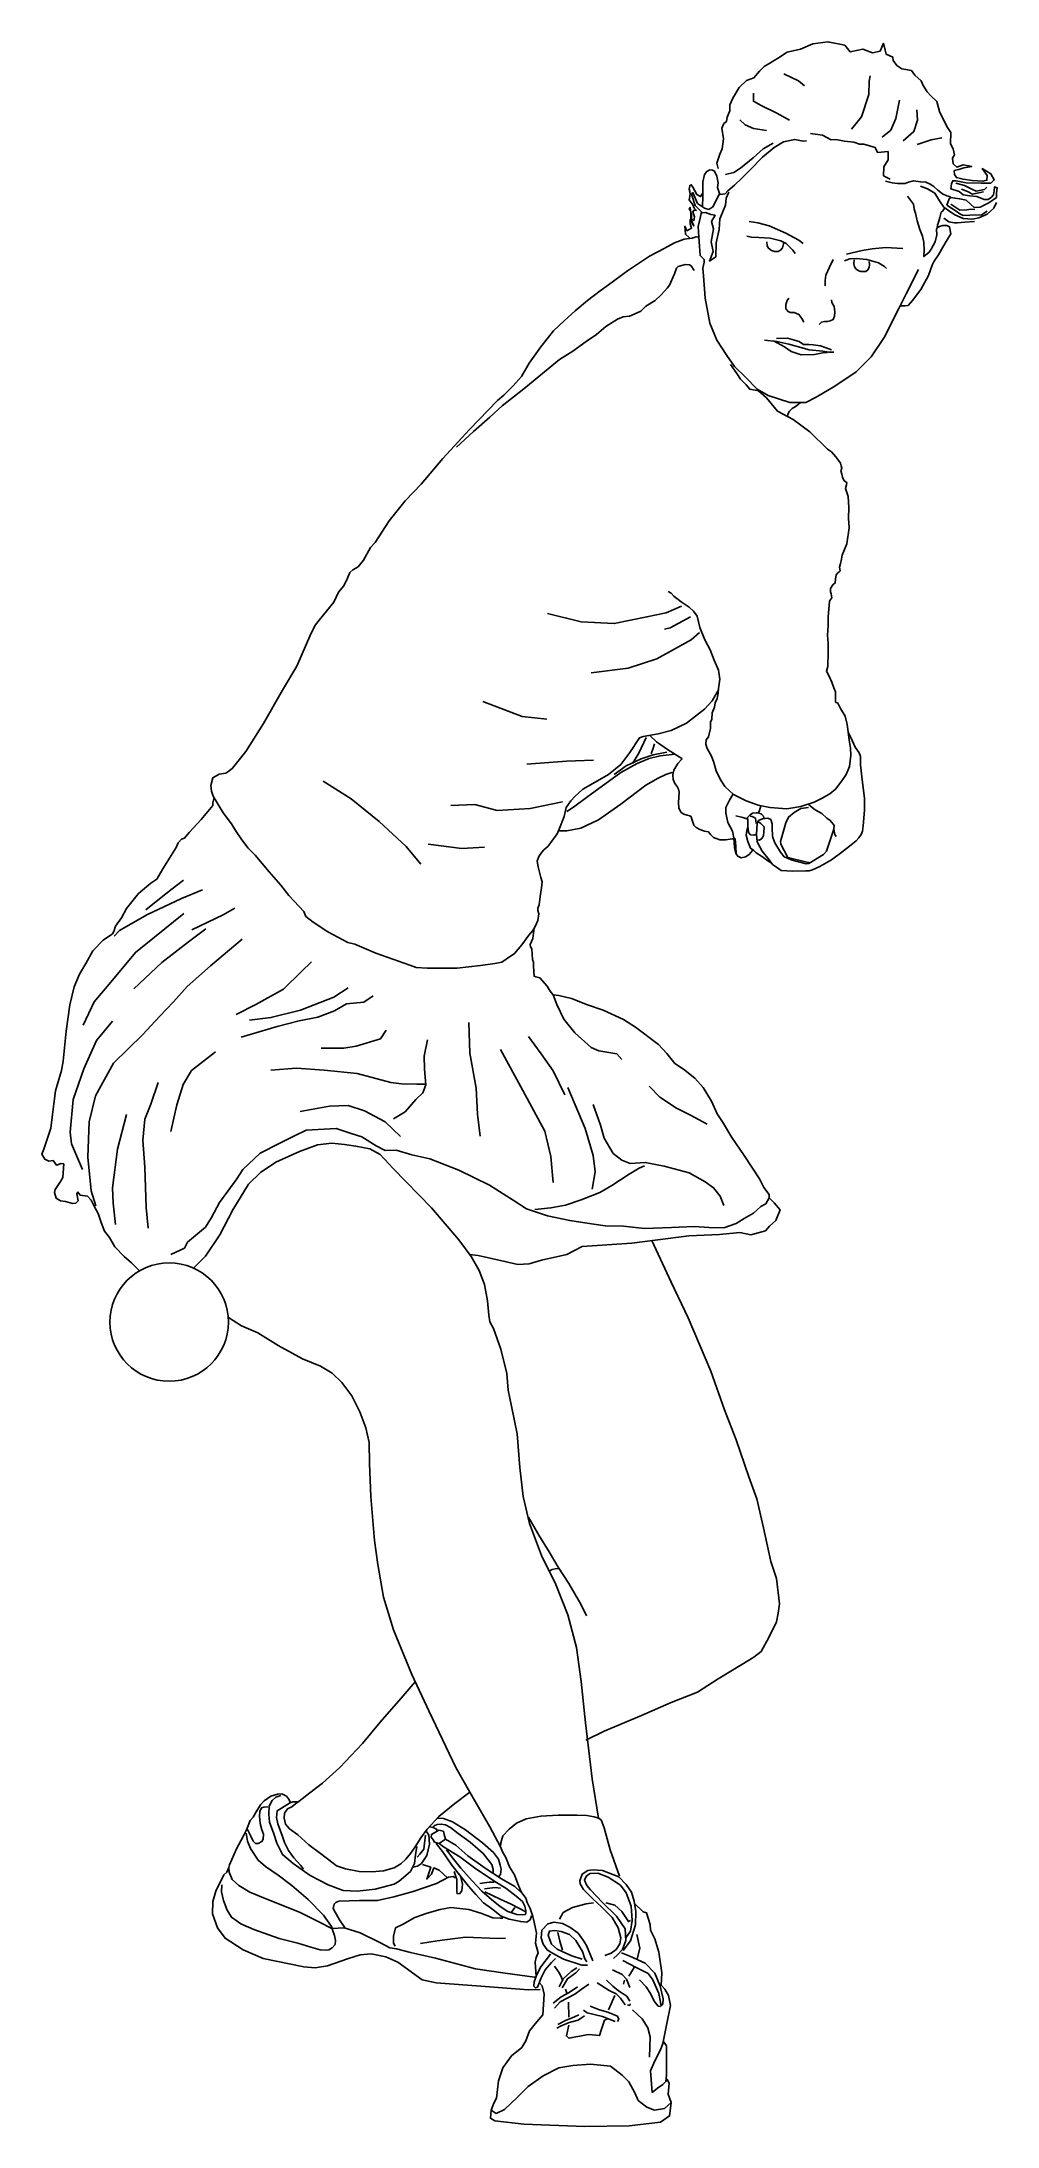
# Model space of a CAD drawing. Header units: millimetres. Extents: x -332 to 272, y 3 to 1323.
import ezdxf

# ---------------------------------------------------------------- set-up
doc = ezdxf.new("R2010")
doc.units = ezdxf.units.MM
doc.layers.add('ceco.net 121', color=7, linetype='Continuous')

msp = doc.modelspace()

# ---------------------------------------------------------------- linework, layer by layer
at = {"layer": 'ceco.net 121'}
for p, q in [((46.1, 115.4), (44.3, 124)), ((44.4, 108.4), (46.1, 115.4)), ((-4.8, 99.5), (-7.9, 103.9)), ((39.1, 97.6), (42.5, 103.2))]:
    msp.add_line(p, q, dxfattribs=at)
for points in [[(95.7, 1242.8), (94.9, 1246.1), (96.8, 1251.8), (98.2, 1255.2), (99.1, 1261.6), (98.1, 1268.3), (99.3, 1271.3), (100.9, 1272.5), (101.5, 1275.3), (103, 1279.4), (103.2, 1283.2), (105, 1287.3), (109.1, 1294.2), (113.7, 1298.5), (118.2, 1300.3), (121.9, 1304.5), (124.9, 1307.5), (128.4, 1309.6), (134, 1312.8), (139.4, 1316.4), (147.8, 1318.4), (155.7, 1321.7), (165.2, 1323.1), (175.8, 1321), (179.2, 1316.7), (187.3, 1318.3), (193.5, 1316.1), (198.2, 1317.1), (200.4, 1322.1), (201.5, 1317.7), (202.1, 1315.2), (206.3, 1313.3), (206.5, 1311.3), (208.8, 1308), (212, 1305.9), (218, 1304.8), (220.3, 1302), (224.3, 1298.3), (225.5, 1295.4), (228, 1291.3), (230.3, 1288.9), (234.1, 1285.3), (235.9, 1278.9), (240.5, 1269.5), (243, 1265.5), (242.7, 1258.5), (244.5, 1255.3), (245.3, 1251.5), (244.1, 1249.4), (244.5, 1245.7), (246.7, 1243.6), (250.7, 1245.2), (256.2, 1244), (251.3, 1243.2), (248, 1242.1), (245.2, 1241.5), (245.4, 1238.9), (246.5, 1237), (250.8, 1236), (256.5, 1235.1), (263.3, 1234.7), (265.8, 1235.4), (266.1, 1238.3), (262.9, 1242.7), (268.3, 1239.5), (270.5, 1235.6), (268.3, 1233.5), (262.3, 1233.4), (252.8, 1233.7), (246.3, 1234.9), (244.2, 1235), (243.5, 1233), (243.1, 1229.9), (248.3, 1228.3), (250.9, 1226.1), (255.1, 1225.5), (259.5, 1225.1), (264.2, 1223.2), (266.6, 1223.2), (268.7, 1224.6), (270.1, 1226.2), (270.5, 1228.7), (270.6, 1231.1), (272.4, 1230.6), (271.9, 1227.4), (271.9, 1224.5), (267, 1221.1), (261.5, 1218.4), (257.8, 1218), (252.7, 1222.8), (248.6, 1223.5), (245.6, 1224.1), (242.9, 1224.5), (241.9, 1223.6), (240.4, 1219.5)], [(137.2, 1302.7), (146.6, 1298.4), (150.3, 1295.1)], [(180.1, 1267.7), (186.5, 1275.6), (191, 1289.6), (191.3, 1298.1), (191.9, 1301.5)], [(140.8, 1273.5), (132.9, 1277.8), (122.9, 1282.6), (118, 1285.4), (118, 1290.5)], [(199.5, 1262.6), (205, 1267.1), (208.1, 1274.4), (210.5, 1286)], [(109.4, 1273.6), (112.9, 1270.5), (118.1, 1268.1), (126.3, 1266.8)], [(212.9, 1260.4), (219.6, 1266.2), (222, 1273.5), (221.4, 1279.9)], [(95.4, 1230.7), (96.7, 1226.3), (100.2, 1226.8), (101.8, 1228.6), (106.1, 1232.3), (110.8, 1236.7), (115.8, 1241.7), (123.7, 1249.9), (131.1, 1256), (137.1, 1259.7), (144.2, 1261.2), (149.5, 1260.1), (151.6, 1260.4)], [(100.4, 1238.9), (105.6, 1240.3), (109.8, 1243), (117.8, 1249.5), (124.1, 1255.3), (130.5, 1258.9)], [(154.2, 1264.9), (161.7, 1263.9), (167.2, 1260.9), (170.1, 1261.2), (175.6, 1260.1), (181.7, 1259.5), (185.1, 1258.3), (187.9, 1258.2), (195.2, 1256), (196.6, 1252.9), (203.3, 1253.5), (203.3, 1248.2), (200.5, 1243.9), (200.4, 1238.2), (204.5, 1236)], [(221.7, 1258), (230.6, 1261), (237.3, 1262.3)], [(85.9, 1218.5), (86, 1225.3), (86, 1234.4), (87.1, 1239), (88.5, 1240.9), (90.5, 1241.9), (92.2, 1241.8), (93.4, 1241.1), (94.8, 1237.9), (95.7, 1233.8), (95.4, 1230.7)], [(79.7, 1231), (78.7, 1232.5), (77.7, 1231.9), (77.4, 1229.6), (77.7, 1228.3), (78, 1226.3), (77.4, 1222.9), (79.7, 1219.8), (80.6, 1217.7), (82, 1216.2)], [(79.7, 1231), (82.2, 1226.3), (84.6, 1225), (85.7, 1226.9)], [(201.6, 1234.8), (205.9, 1233.7), (209.3, 1233.3), (214, 1233.2), (216.3, 1234.1), (219.4, 1234.9), (223.9, 1234.4), (227.1, 1234.2), (229.9, 1232.9), (232.2, 1231.4), (234.7, 1229.1), (237.8, 1226.8), (240.5, 1225.4), (242.7, 1224.9)], [(223.7, 1231.6), (228.3, 1230), (232.8, 1227.1), (235.8, 1222.3), (238.6, 1218.3), (241.6, 1216.1), (245.5, 1213.4), (250.8, 1211.1), (256.8, 1210.7), (260.8, 1211.6), (266.1, 1213.8), (270.2, 1217.6), (271.9, 1221.2)], [(246.2, 1233.5), (251.6, 1232.1), (256.2, 1229.8), (259.1, 1228.5), (264.4, 1229.5), (265.8, 1230.9)], [(249.7, 1229.7), (253.5, 1228.3), (256.7, 1226.5), (263.7, 1228)], [(77.6, 1198.8), (75, 1201.1), (74.7, 1206.2), (75.9, 1203.4), (78.9, 1204.9), (78, 1207.8), (78, 1210.5), (78.8, 1208.8), (80.3, 1206.4), (79.3, 1208.8), (78.5, 1211.1), (78.5, 1213.6), (78.4, 1215.5), (77.4, 1217.3), (77.9, 1218.1), (78.3, 1216.3), (78.9, 1213.5), (78.9, 1211.2), (80.4, 1209.7), (80.8, 1212.1), (79.6, 1215.3), (80.5, 1216.4), (81.9, 1216.2), (82, 1216.2)], [(96.8, 1227.2), (92.4, 1218.5), (89.8, 1216.9), (87, 1217.7), (82.7, 1220.7), (79.7, 1227.5), (78.8, 1226.6), (81.2, 1219.4), (85.8, 1214.7), (87.6, 1214.9), (91.1, 1213.6), (93.8, 1213.2), (91.5, 1209.2), (92.8, 1204.5), (91.3, 1196.4), (92.6, 1190.2), (90.3, 1184.1), (94.2, 1186.8), (94.4, 1195.7), (96.4, 1204.1), (96.7, 1210.9), (98.5, 1214.9), (100.3, 1219.5), (100.7, 1224), (102.5, 1227.9)], [(83.4, 1199.2), (83, 1206), (84.3, 1211.3), (85.2, 1215.3)], [(239.3, 1217.8), (238, 1215.9), (236.9, 1215.1), (236.1, 1211.8), (235.4, 1209.5), (234.5, 1206.9), (234.4, 1205.2), (235.8, 1206.1), (238, 1206.7), (240.4, 1206.7), (242.2, 1205.8), (242.9, 1201.4), (240.7, 1197.6), (238, 1193), (235.2, 1188.2), (232.5, 1184.1), (231.1, 1181.6), (228.8, 1175), (224.1, 1166.2), (218.8, 1159.1), (215.9, 1156.1), (213.9, 1155.8), (211.6, 1155.8), (210.9, 1156)], [(215.6, 1225.3), (219.4, 1220.2), (219.8, 1217.3), (220.8, 1213.6), (221.7, 1209.7), (223.3, 1204.2), (225, 1199.9), (226, 1195.9), (226.1, 1191.3), (226, 1187), (229.3, 1189.7), (230.5, 1191.7), (233, 1196.4), (234.2, 1200.7), (234, 1204.3), (234.4, 1205.2)], [(240.4, 1219.5), (246.4, 1215.7), (248.6, 1214), (250.9, 1213.1), (255.1, 1213.2), (262.4, 1213.5), (266.1, 1215.7)], [(240.8, 1220.7), (240.8, 1220.6)], [(242.9, 1220.2), (248.7, 1216.5), (253.1, 1216.6), (255.7, 1217), (258.2, 1216.8)], [(115.4, 1209.3), (120.8, 1208.3), (127.9, 1206.5), (138.5, 1201.8), (146.7, 1197.3), (149.6, 1195.3)], [(238.6, 1211.3), (241.7, 1209), (245.4, 1208.4), (247.3, 1208.3), (251.8, 1208.8), (257.9, 1209.3)], [(-223.9, 845.2), (-225, 848.4), (-225.4, 851.9), (-224.2, 856.8), (-220.2, 859), (-216, 859.8), (-214.1, 860.9), (-211.7, 862.8), (-203.2, 873.4), (-192, 891.1), (-180.1, 912.4), (-170.9, 927.6), (-162.1, 947.9), (-159.2, 953.7), (-156.8, 956.7), (-152.2, 962.4), (-147.6, 968.1), (-144.6, 974.3), (-141.2, 978.5), (-138.9, 983.3), (-137.4, 986.9), (-135.5, 988.6), (-132.2, 990.4), (-128.7, 994.7), (-124.4, 1002.8), (-121.5, 1005.9), (-112.5, 1019.6), (-102.4, 1032.2), (-92.3, 1042.8), (-78.6, 1059), (-61.7, 1077.4), (-43.9, 1095.9), (-40, 1099.2), (-34, 1105.2), (-28.8, 1111.1), (-24, 1119.4), (-16.6, 1129.9), (-8.6, 1139.9), (-1.5, 1146.4), (5.2, 1152.6), (13, 1159.1), (21, 1165.3), (26.4, 1169), (38.4, 1178), (52.3, 1187.2), (61.5, 1192.2), (68.1, 1195.8), (74.3, 1198.1), (79.3, 1198.7), (81.8, 1199.6), (83.4, 1199.2)], [(83.4, 1199.2), (83.9, 1193.6), (84.3, 1187.7), (86.9, 1185.1), (86.9, 1183.5), (86, 1179.7), (86.5, 1174.9)], [(113.8, 1199.9), (116.8, 1199.2), (121.4, 1199), (128.6, 1198.7), (135.3, 1197), (138.8, 1195.3), (141.1, 1193), (142.9, 1191), (144.4, 1189)], [(126.6, 1196.3), (126.7, 1193.8), (127.5, 1192.3), (129.5, 1190.8), (131.5, 1190.2), (133.7, 1190.3), (135.2, 1191.1), (136.5, 1192.6), (137, 1195.1), (137.2, 1196)], [(177, 1188.6), (186.9, 1190.8), (193.3, 1192), (201.8, 1192.8), (212.6, 1192.1)], [(80.5, 1178.2), (78.7, 1181.1), (77.6, 1181.7), (74.8, 1182), (70.5, 1180.8), (69.4, 1179.7), (68.1, 1176.1), (64.9, 1168.8), (63.4, 1167), (59.7, 1162.8), (55.8, 1159.2), (50, 1155.6), (46.7, 1152.4), (42.5, 1150.5), (39.6, 1149.3), (35.6, 1148.9), (32, 1147.4), (24.7, 1142.6), (18.8, 1137.7), (12.1, 1133.2), (3.7, 1127.1), (-4.7, 1121.8), (-27.4, 1103.3), (-41.1, 1092.5), (-48.8, 1085.2), (-59.1, 1076.2), (-69.9, 1066.3)], [(86.5, 1174.9), (87.4, 1160.7), (90.4, 1144.8), (94.8, 1134.1), (101.1, 1124.3), (106.1, 1117.3), (113.1, 1110.7), (120.3, 1103.1), (127.3, 1098.9), (141.1, 1094.5), (151.3, 1094.6), (157.7, 1098), (169.6, 1105), (183, 1114), (192.6, 1123.4), (200.9, 1135.8), (210.2, 1154.6), (214.8, 1163.3), (222.5, 1178.8)], [(168.6, 1185.1), (166.2, 1180.3), (163.9, 1175.3), (163.4, 1171.9), (163.4, 1168.5)], [(175.7, 1184.4), (179.1, 1185.5), (183.1, 1185.7), (189.8, 1185.1), (197.3, 1183), (201, 1180.7), (202.3, 1179.4)], [(181.9, 1184.9), (181.7, 1182.4), (182, 1180.5), (183.1, 1179.1), (184.7, 1177.9), (186, 1177.5), (189.1, 1177.5), (190.5, 1178.5), (191.4, 1180), (191.6, 1182), (191.3, 1183.8)], [(140.5, 1160.6), (139.3, 1159.1), (138.5, 1156.7), (138.5, 1153.9), (140, 1152.1), (141.3, 1151.5), (143.9, 1151.5), (146.8, 1150.4), (148.7, 1147.8), (150, 1145.5)], [(159.6, 1143.9), (161.2, 1145.4), (163, 1145.8), (164.9, 1145.8), (166.7, 1146.2), (168.6, 1147.1), (169.4, 1149.2), (169.6, 1152), (169.1, 1155.4), (167.6, 1158), (167.5, 1159.6)], [(125, 1134.1), (132.8, 1133.3), (140.4, 1131.6), (148, 1129.3), (153.3, 1127.9), (162, 1127.1), (165.7, 1126.5), (168.9, 1126.5)], [(130.7, 1133.7), (137.7, 1129.9), (141.9, 1126.9), (148.3, 1124.8), (156.6, 1124.9), (163.1, 1126.3), (165, 1126.3)], [(132.6, 1135.1), (139.5, 1135.3), (144.1, 1134), (147, 1133.1), (149.8, 1131.4), (153.1, 1131.2), (155.9, 1131.1), (160.5, 1130.4), (164.1, 1129.1), (167.4, 1128)], [(103.6, 1118.7), (107.6, 1113), (109.8, 1109.4), (113.4, 1105.8), (115.7, 1103), (121.3, 1102), (126.3, 1097.6), (129.3, 1094), (133.2, 1089.1), (143.2, 1083.7), (153.7, 1076), (165, 1065), (167.4, 1063.3), (170.3, 1060.2), (172.2, 1057.6), (173.2, 1056.1), (173.5, 1054.4), (174, 1052.9), (173.4, 1051.3), (173.9, 1049.2), (174.4, 1047.3), (175.4, 1045), (177.1, 1043.8), (177, 1042.3), (176.3, 1040.1), (178.1, 1034.9), (178.5, 1028.1), (178.3, 1021.3), (178.6, 1015.1), (177.2, 1005.1), (174.3, 997.8), (173.6, 994.2), (173.2, 992.5), (172.5, 990.3), (173, 987.9), (172.4, 987.2), (171.4, 986.6), (170.5, 985.3), (170, 982.6), (169.8, 980.3), (168.3, 979.1), (166.9, 976.8), (166.9, 974.6), (167.2, 973.4), (167.6, 970.8), (166.5, 969.1), (166.2, 968.4), (165.4, 958.7), (165.3, 953.1), (164.9, 947.2), (165.4, 942), (165.4, 936.1), (165.1, 927.4), (164.2, 924.4), (165.7, 921.7), (167.6, 917.3), (168.9, 913.7), (170, 911.2), (170, 908.9), (170, 904.8), (171.5, 904.1), (173.2, 900.7), (176.2, 895.9), (177.4, 890.5), (178.3, 884.3), (178.7, 880.6), (179.4, 875.6), (179.7, 871.2), (178.9, 864), (176.8, 858.9), (174.1, 854.9), (170, 849.5), (166.5, 846.7), (161.6, 844), (156.5, 841.4), (148.1, 838.7), (139.1, 837.2), (128.5, 837.9), (121.1, 839.4), (113.4, 842.3), (105.5, 846.3), (99.9, 851.3), (96.9, 856), (94.5, 861.2), (92.9, 866.4), (91.4, 870.4), (88.8, 875.4), (88, 878.2), (88.2, 880.8), (89.6, 882.8), (90, 884.6), (90.8, 888.1), (90.9, 892), (91.8, 893.9), (92, 898), (93.3, 901.5), (93.9, 904.3), (95.1, 907.1), (95.7, 910.5), (95.9, 913.4), (96.7, 919.3), (95.9, 924.9), (93.2, 931.4), (90.6, 937.8), (87.3, 944.2), (84.1, 952.1), (82.4, 959.1), (80, 962.4), (77.3, 965), (72.3, 968.3), (67.6, 971.8), (65.9, 973.8), (64.1, 974.9)], [(147.8, 1094.6), (145.1, 1092.3), (142.6, 1090.7), (140.8, 1089), (139.8, 1087.1), (139.5, 1085.7)], [(72.5, 965.5), (62.7, 961.3), (50.6, 958.7), (29.9, 954.5), (8.9, 955.7), (-12.4, 960.8)], [(78.1, 958.7), (65.4, 951.9), (61.8, 951)], [(15.4, 923.2), (38.8, 926.2), (56.8, 932.1), (78.7, 944.2), (84, 948.9)], [(-223.9, 845.2), (-217.6, 834.7), (-212.4, 827.6), (-209.8, 823.4), (-205.7, 817.4), (-201.7, 812.3), (-197.3, 807.7), (-188.5, 797.2), (-181.2, 788.8), (-176, 782.3), (-169.5, 775.3), (-166.5, 772), (-165.2, 769), (-160.6, 765.3), (-151.4, 759.2), (-138.7, 752.4), (-134.3, 751.5), (-121, 745.8), (-99.5, 738.1), (-95.5, 736.7), (-88.5, 736.1), (-69.6, 736.2), (-54.7, 737.8), (-45.7, 739.2), (-41.2, 740), (-38.5, 741.8), (-33.2, 745.4), (-28.6, 750.9), (-24.1, 757.1), (-21.6, 760), (-20.1, 762.6), (-18.5, 766.3), (-17.9, 770.6), (-18.4, 772.8), (-18.4, 774.3), (-17.5, 776.3), (-16.9, 781.6), (-16.2, 787.1), (-15.7, 791), (-16.6, 793.6), (-17.6, 797.9), (-18.3, 800.3), (-18.8, 803.9), (-17.8, 807), (-15.9, 809.7), (-14.7, 811.1), (-12, 813.3), (-10.3, 815.8), (-6.2, 821.2), (-5, 824.2), (-1.7, 832.2), (-0.6, 838), (2.5, 842.2), (5, 845), (10.1, 849.5), (16.3, 853.1), (26.3, 858.8), (34, 865.2), (39.8, 872.9), (45.9, 882.1), (48.3, 883), (57.7, 884.6), (66, 886.8), (75.6, 891.4), (87.1, 900.2), (92, 905.6), (95, 911.1), (95.9, 912.5)], [(-53.2, 905.2), (-28.4, 895.7), (-12.7, 893.9)], [(137.4, 806.7), (135.2, 809.6), (131.5, 815.7), (130.3, 819), (130.1, 820.1), (129.8, 824.8), (130, 827.6), (129, 830.3), (127.1, 831.2), (123.8, 830.8), (121.3, 829.7), (120.4, 827.9), (119.9, 820.9), (120.5, 816.3), (123.6, 810.4), (128.1, 804.8), (130.1, 801.9), (132.6, 800.1), (135.7, 798), (142.7, 797.6), (151.3, 797.8), (153.4, 797.8), (155.4, 798.4), (160.1, 800.6), (167.4, 804.8), (174.1, 809.7), (180, 814.4), (183.1, 816.8), (184.8, 818.7), (186.2, 820.9), (187.1, 823), (187.6, 826.4), (188.4, 836.3), (188.4, 844), (186.8, 855.6), (185.8, 865.1), (185.9, 870.2), (184.9, 872.7), (182.4, 876.3), (179.6, 882.3), (178.2, 885.3)], [(68.5, 871.8), (58.9, 870.8), (52.1, 869.1), (44.5, 865.8), (34, 860.1), (23.9, 852.7), (13.2, 845), (4.1, 838.1), (-0.1, 835.5)], [(29.8, 858.8), (37.5, 864.3), (47, 868.8), (54.6, 871.4), (63.2, 873)], [(50.1, 882.4), (45.4, 872.3), (41.4, 865.8)], [(52.4, 883.5), (56.6, 879.6), (63.6, 874.7), (72.7, 869.1), (72.5, 868.4), (70.1, 865.9), (67.7, 861.6), (67, 858.6), (67.2, 855.7), (68.3, 853.2), (69.7, 851.2), (70.6, 849.7), (71, 847.7), (70.7, 841.2), (70.9, 837.6), (72.2, 834.9), (74, 833.8), (76.1, 833.1), (77.8, 832.8), (78.7, 832.1), (79.1, 830.6), (80.3, 826.8), (81.8, 825.3), (84.2, 824), (87.1, 822.9), (89.6, 822.5), (90.9, 820.9), (92.7, 818.9), (96.8, 817.4), (100.5, 817.4), (104.6, 818.1), (105.7, 818.1)], [(53.3, 872), (54.6, 875.6), (55.5, 878.4)], [(16.9, 867.9), (-0.3, 867.3), (-25.4, 865.5)], [(-4.8, 823.3), (-0.1, 823.1), (8.8, 824.8), (20, 830.1), (34, 840.1), (49.9, 852.2), (57.8, 856.6), (62.6, 858.9), (66.4, 860.1), (67.3, 860)], [(-154.4, 854.6), (-136.6, 843.4), (-118.9, 829.2), (-101.7, 813.2), (-92.6, 802)], [(105.1, 846.3), (102.9, 842.7), (100.5, 838), (100.6, 834.6), (101.8, 828.5), (104.8, 823), (105.7, 818.8), (106.1, 812.6), (106.8, 808.9), (108.1, 807.2), (110.2, 806.2), (113.1, 806.7), (115.3, 808.2), (117.4, 810.7)], [(-223.3, 844.4), (-224.2, 840.9), (-224.2, 839.2), (-231.5, 830.3), (-239.2, 822.2), (-242.1, 818.6), (-244, 818), (-246, 815.6), (-247.3, 812.7), (-255.9, 799.2), (-259.6, 792.6), (-263.5, 790), (-271.3, 783.5), (-278.8, 773.9), (-282, 768), (-285.7, 762.8), (-286.9, 759.5), (-287.6, 758), (-293.6, 754), (-300.1, 747.2), (-304.6, 739.2), (-308.6, 732.3), (-312, 724.3), (-314.7, 713), (-317.1, 696.2), (-318.9, 677.2), (-319.9, 671.3), (-323.8, 658.4), (-324.9, 650.2), (-325.6, 643.6), (-326.7, 634.9), (-328.8, 628.5), (-331.2, 621.6), (-332.5, 618.3), (-330.6, 615.2), (-328, 614), (-325.3, 614.3), (-323.1, 611.4), (-320.2, 612.4), (-318.5, 612.2), (-319.1, 603.6), (-320.5, 601.1), (-323.9, 596), (-324.4, 594), (-323.4, 590.4), (-320.6, 588.9), (-317.5, 588.3), (-312.9, 587.2), (-310.8, 587.4), (-309.5, 588.9), (-310.3, 593.2), (-309.6, 594.4), (-308.2, 592.5), (-303.6, 591.7), (-301.1, 589.3), (-299.1, 585.1), (-296.8, 580.8), (-294.8, 575), (-292.8, 569.5), (-289.5, 565.6), (-286.1, 559.6), (-280.3, 553.6), (-275.6, 549.5), (-270.6, 544.5)], [(-2.9, 841.6), (-23.3, 837.4), (-44.1, 836), (-58.3, 839.8), (-73.6, 839.2)], [(106.8, 832.8), (111.3, 831.7), (114.4, 830.6)], [(122.8, 839), (121.9, 836.1), (121.3, 834.7), (119.8, 834.6), (117.5, 834.3), (115.9, 833.4), (114.3, 831.7), (114.5, 829.5), (114.5, 825.6), (113.9, 823.5), (113.4, 820.5), (114.4, 816.5), (116.1, 812.2), (118.3, 810.7), (119.7, 809.2), (123.8, 806.7), (127.2, 804.3), (129.3, 802.9)], [(115.9, 832.5), (117.3, 832.3), (119.3, 831.2), (119.7, 827.8)], [(121.3, 834.7), (123.1, 833.7), (124.4, 832.6), (124.6, 831.2)], [(153, 837.9), (148, 837.3), (143.8, 834.9), (140.3, 831.9), (138.5, 828.3), (135.1, 816.5), (135.3, 814.8), (139.9, 806.3), (140.7, 806.2), (151.9, 803.4), (153.3, 803.2)], [(153.1, 839.7), (157.1, 836.5), (161.3, 834.2), (164.4, 831.3), (166.7, 829.8), (168.7, 827.2), (169.4, 826.2)], [(114.7, 825.2), (115, 822.2), (116.1, 820.7), (118.2, 820.5), (119.6, 820.8)], [(120.4, 817.5), (121.9, 817.3), (123.3, 818.4), (124.4, 820), (124.9, 825.1), (124.7, 826), (122.7, 827.8), (121.4, 828.6)], [(137.4, 806.7), (142.6, 804.7), (151.5, 802.4), (153.2, 802.6), (162.3, 808.3), (164.2, 810.3), (169, 824.2), (169.1, 826.6)], [(169, 824.1), (169.6, 820.8), (170.5, 819.7)], [(-87.8, 814.7), (-66.5, 812), (-52.3, 812.9)], [(105.8, 818.5), (106.5, 818.1), (106.8, 813.4), (107.2, 808.4)], [(-230.8, 785.8), (-244, 780.4), (-265.9, 770), (-283.2, 760.1), (-286.6, 756.5)], [(-242.8, 792), (-249.8, 786.4), (-258, 780.2), (-266.5, 773.2)], [(-242.5, 770.8), (-273.2, 746.2), (-288.7, 727.4), (-299.2, 714.9), (-306.2, 700)], [(-210.2, 774.3), (-217.7, 770), (-237.5, 760.4)], [(-205.6, 754.6), (-225.6, 737.7), (-240.5, 724.6), (-249.1, 714.9), (-257.9, 705.5), (-268.5, 694.1), (-287, 676.1), (-298.4, 655.4), (-302.5, 638.9), (-303.2, 616.4), (-301.1, 595.1), (-298.3, 585.7)], [(-274.2, 723.1), (-256.5, 739.7), (-239.5, 752.8), (-228.6, 761.2)], [(-20.7, 761.6), (-21.1, 758.4), (-21.6, 754.9), (-23.2, 751.1), (-23, 749.7), (-22.3, 748.4), (-21.8, 741.7), (-21.2, 740), (-21.2, 737.4), (-20.8, 731.1), (-19.8, 730.7), (-17.1, 730), (-12.5, 724.9), (-10.7, 721.7), (-8.7, 719.4), (-5.2, 718.9), (2.8, 716.9), (13.1, 712.9), (22.9, 709.6), (35.7, 703.6), (43.3, 698.8), (57.9, 687.8), (63.3, 682.1), (68.3, 675.8), (73.8, 672.2), (81, 666.6), (86.3, 660.5), (91.5, 651.9), (95.1, 644), (98.5, 638.8), (104.3, 629), (112.1, 617.6), (121.9, 602.7), (124.7, 597.2), (127.9, 592.9), (128.1, 590.8), (125.9, 587)], [(-209.4, 706.8), (-196.9, 713.2), (-179.5, 722.9), (-168, 734), (-161.8, 740.2)], [(-122.7, 718.6), (-128.5, 714.6), (-139.5, 713.7), (-147.2, 709.2), (-157.7, 705.2), (-169.5, 702.8), (-183.4, 699.2), (-206.2, 692.5)], [(-138.4, 723.8), (-147.5, 717.9), (-168.6, 709.7), (-187.4, 704.9), (-200.9, 703.2)], [(34.8, 678.4), (31.5, 682), (20.2, 683.9), (15.4, 686), (4.9, 695.3), (-1.9, 703.8), (-6.4, 713.2), (-8.7, 719.4)], [(-306.6, 608.6), (-313.6, 624.9), (-314.5, 632.4), (-312.6, 652.9), (-305.9, 672.5), (-297.7, 690.4), (-287.7, 702.6)], [(-62.2, 701.7), (-61.5, 682.3), (-57.4, 660.1), (-56.7, 643.7), (-55, 629.8)], [(-155.5, 685.6), (-141.2, 685.6), (-133.4, 686.8), (-118.1, 691.4), (-114.5, 697)], [(-89.3, 662.2), (-90.2, 672.2), (-90.3, 680.4), (-88.2, 690.7)], [(-24.3, 692.9), (-16.4, 681.9), (-8.8, 671.2), (-1.3, 655.9)], [(-222.4, 683.1), (-237.6, 671.3), (-242.9, 662.4), (-246.9, 649.7), (-250.8, 632.8)], [(-42, 684.7), (-27.9, 658.7), (-14, 632.9), (-10.1, 616.8), (-8.7, 600.4)], [(-258.7, 663.7), (-263.5, 650), (-267.2, 640.6), (-268.4, 627.3)], [(-187.4, 671.6), (-171.3, 672.8), (-153.6, 671.5), (-132.8, 669.4), (-111.5, 663.8), (-104.8, 663), (-95.1, 662.8), (-90.2, 662.7), (-89.3, 662.2), (-91.2, 657.3), (-95.7, 653.1), (-102.5, 645.1), (-109.7, 640.7)], [(0.6, 660.6), (11.6, 634.6), (16.5, 617.6), (17.8, 607.1), (15.9, 596.1)], [(88.8, 637.4), (78.2, 643.1), (69.3, 647.5), (58.7, 654.4), (52.1, 661.4)], [(-105.4, 629.5), (-115.1, 638.8), (-128.1, 645.8), (-138.4, 649.2), (-150.3, 648.8), (-168.8, 645.4)], [(16.6, 649.8), (21.2, 636.7), (23.6, 628.6), (29.3, 618.8), (34.7, 614.6), (40, 612.5), (49.6, 613.1), (61.5, 610.7), (77.3, 606.5), (87.5, 600.9), (92.8, 597.1), (96.9, 591.8), (99.3, 585.8)], [(-278.8, 643.4), (-284.5, 621.5), (-287.6, 597.1), (-287.2, 587.3), (-285.8, 573.8)], [(-250.8, 554.8), (-242.1, 558.8), (-240.1, 562.6), (-228.7, 572.2), (-224.9, 578.3), (-219.9, 587.8), (-214.6, 595), (-209, 602.8), (-205.2, 608.6), (-194.1, 619.1), (-182.1, 625.2), (-172.9, 629.8), (-165, 633.5), (-146, 634.6), (-136.7, 631.4), (-129.9, 629.4), (-120.8, 623.7), (-115.1, 620.6), (-108.2, 620.8), (-98.2, 618), (-86.9, 615.4), (-68.5, 608.2), (-49.1, 598.7), (-34, 589.2), (-25.6, 583.7), (-12.3, 579.2), (1.8, 576.3), (11.3, 574.9), (24.1, 572.9), (35.8, 572.7), (49.1, 571.3), (66.1, 572), (80.7, 572.5), (89.8, 572), (99.4, 571.8), (107.2, 574.4), (112.1, 577.6), (118.1, 581), (122.8, 585.3), (125.9, 587)], [(-268.4, 627.3), (-267.2, 610.2), (-266.3, 584.6), (-265.1, 571.5)], [(-236.3, 546.2), (-228.7, 553.8), (-219.8, 567.2), (-211.6, 583.1), (-201.6, 599.3), (-193.9, 606.7), (-184.2, 613.4), (-169.4, 620.1), (-157.9, 624.2), (-148.9, 625.4), (-140.9, 624.5), (-133.7, 623.5), (-124.8, 621.8), (-118.3, 618.1), (-110, 609.3), (-85.8, 584.4), (-68.5, 564), (-60.7, 553.5), (-55.6, 544.6), (-52.3, 535.7), (-50.4, 525.5), (-49.5, 516.4), (-48.9, 512.2), (-46.6, 507.9), (-41.8, 494.8), (-38, 479.4), (-37.2, 468.8), (-35.2, 458.7), (-31.6, 441.1), (-29.9, 419.8), (-27.7, 401.4), (-23.7, 384.5), (-16.1, 364.2), (-7.1, 345.7), (0.6, 326.6), (6, 305.8), (9.1, 284.3), (11.8, 258.2), (15.9, 222.7), (20, 197.7)], [(-20.3, 583.4), (-10.1, 584.3), (-1, 586.1), (9, 589.5), (20.9, 594.1), (28.5, 598.6), (39.4, 605.6), (45.8, 609.4), (49.1, 610.9)], [(135, 583.1), (132.2, 576.3), (128.2, 572.7), (125.6, 569.7), (116.4, 567.3), (109.4, 568.8), (96.6, 567.4), (77.2, 566.7), (57.5, 564.1), (41.1, 562), (9.7, 559.8), (-0.1, 554.8), (-16.1, 551.3), (-23.9, 548.8), (-31, 548.5), (-39.3, 550.4), (-56.2, 554.1), (-61.7, 554.8)], [(128.1, 590.8), (131.2, 587.5), (135, 583.1)], [(11.9, 247.1), (23.5, 252.9), (47.1, 262.7), (66, 270.9), (82.6, 277.5), (95.7, 285.9), (110.6, 295.1), (118.3, 299.7), (122.9, 303.3), (127.8, 312.2), (132.6, 322.1), (133.6, 327.5), (134.5, 333.5), (132.6, 349.6), (129, 360.4), (124.4, 381.7), (120.2, 400.1), (115.2, 413.9), (107.2, 437.3), (99.8, 456.5), (91.1, 480.9), (76.8, 514.7), (66, 537.3), (53.8, 563.7)], [(-214.3, 514.8), (-206, 509.6), (-195.7, 505.1), (-182.8, 497.2), (-167.4, 488.8), (-156, 484.1), (-148.7, 479.7), (-142.5, 473.7), (-136.2, 465.2), (-131.1, 455.2), (-127.4, 444.9), (-125.2, 435.8), (-124.9, 422.5), (-124.1, 401.4), (-121.8, 373.7), (-119.7, 358.4), (-116.2, 337.8), (-109.7, 317.1), (-98.2, 288.7), (-87.2, 265.3), (-70.4, 229.9), (-61.5, 214.2), (-48.8, 192.3), (-42.1, 179.6), (-41.9, 182.2), (-40.5, 186.5), (-36.6, 190.8), (-31.9, 194.5), (-25.8, 197.2), (-16.6, 198.9), (-5.6, 199.6), (6.2, 199.6), (12.5, 199.4), (17.3, 198.6), (20, 197.7)], [(-24.3, 388.4), (-17.8, 377.1), (-11.3, 366.5), (-5.6, 356.7), (1.1, 346.4), (8.7, 333.3), (12.3, 326)], [(-11.2, 354.2), (-9.3, 355.2), (-7.4, 355.6), (-5, 355.9)], [(-169.6, 208.5), (-162.8, 213.7), (-154.7, 219.8), (-143.8, 229.9), (-129.4, 245.1), (-118.2, 258.6), (-103.6, 275.3), (-96, 284)], [(-174.7, 207.3), (-176.2, 209.9), (-177.6, 211.6), (-180.5, 213.1), (-183.2, 212.9), (-187.5, 211.7), (-191.7, 208.7), (-193.9, 206.1), (-196.7, 201.7), (-198.7, 198.3), (-200.6, 196.3), (-202.8, 190.3), (-204.7, 186.6), (-209.1, 178.2), (-213.7, 168.2), (-214, 166.5), (-213.9, 163.6), (-212, 158.8), (-207.7, 155.1), (-200.8, 150.8), (-191.1, 146.8), (-169.4, 138.2), (-157, 132), (-148.8, 127.9), (-141, 128.2), (-130.8, 125.1), (-118, 118.7), (-112.1, 115.6), (-107.8, 114.9), (-99, 112.6), (-83.3, 109), (-57.8, 102.3), (-39.2, 99.5), (-20.5, 96.9), (-19.2, 96.9)], [(-181.2, 212.1), (-184.2, 211.1), (-186.6, 209), (-188.5, 205.3), (-188.8, 200.3), (-188.2, 195.1), (-185.6, 187.9), (-183.7, 181.8), (-180, 174.7), (-173.4, 169), (-162.5, 161.4), (-151.2, 155.4), (-141.7, 152), (-132.7, 151.5), (-121.4, 152.7), (-109.4, 155.9), (-106.3, 157.8), (-99.1, 163.9), (-96.6, 169), (-95.9, 174.5), (-95.1, 179.8)], [(-169.6, 208.5), (-171.9, 206.8), (-174.1, 204.9), (-176.8, 203.7), (-178.7, 200.9), (-179, 197.8), (-178.1, 194), (-175.7, 191), (-170.4, 187.2), (-163.4, 180.9), (-156.1, 175.3), (-148, 169.2), (-145.9, 167.6), (-140.1, 165.7), (-131.6, 164), (-123.6, 163.7), (-116.1, 164.3), (-109.4, 166.3), (-105.2, 168.8), (-102, 171.7), (-99.1, 175.4), (-96.1, 179.5), (-92.6, 185.2), (-88.4, 190.8), (-81, 198.8), (-70.9, 207.1), (-61.4, 214.1)], [(-202.6, 191.3), (-200.1, 186.3), (-198.6, 183.1), (-197.1, 181.7), (-195.4, 181.6), (-193.1, 182.9), (-192.4, 184.4), (-192, 187.5), (-193.1, 190.4), (-194.2, 194.4), (-194.6, 199), (-194.5, 202), (-193.4, 204.3), (-191.9, 204.6), (-189.4, 204.9)], [(-170.2, 208), (-172.2, 208.1), (-173.6, 208.1), (-175.6, 207.3), (-180.7, 204), (-183.4, 202.4), (-183.9, 198.2), (-183.1, 194.2), (-180, 186.1), (-178.7, 182.4), (-176.3, 177.2), (-172.9, 172.5), (-168.6, 168), (-166.7, 165.4)], [(-218.5, 155.5), (-218.6, 151.1), (-217.5, 145.5), (-215.1, 139.5), (-212.3, 135), (-206.4, 130.8), (-198.3, 127.3), (-182.2, 121.5), (-170.4, 118.6), (-162.1, 116.1), (-156.2, 114.4), (-152.5, 114.2), (-150.8, 114.4), (-148.7, 115.6), (-146.7, 117.7), (-146.6, 120.2), (-147.1, 123.3), (-148.5, 127), (-149.1, 129.2), (-154.2, 136.3), (-163.9, 146.2), (-174.2, 155), (-182.8, 161.7), (-190.8, 167.2), (-195.5, 171.1), (-200.4, 178.6), (-202.3, 183.2), (-203.1, 188.3)], [(-88.9, 189.3), (-87.4, 186.9), (-87, 181.3), (-88.7, 174.1), (-92, 169.1), (-94.7, 167.4), (-97.8, 166.7)], [(-94.9, 173.1), (-93.2, 175), (-90.6, 178.1), (-90.2, 181.9), (-89.5, 186.9)], [(-82.1, 189.5), (-82.6, 190.8), (-84.6, 191.8), (-87, 192.3)], [(-85.9, 185.7), (-85.8, 187.4), (-81.1, 190.1), (-78.2, 189.4), (-77.7, 187.4), (-76.9, 184.5), (-79.4, 182.7), (-80.9, 181.6), (-83.8, 182.6), (-84.6, 184.1), (-85.9, 185.7)], [(-46.7, 163.4), (-46.7, 165.2), (-47.6, 168.3), (-53, 175.4), (-61.3, 182.6), (-68.8, 188.1), (-73.8, 191.9), (-76.8, 193.4), (-79.6, 194), (-82.1, 193.7), (-84, 192.8), (-84.8, 191.9)], [(-82, 197.7), (-78.2, 197.5), (-72.4, 195.3), (-64.2, 190.3), (-53.5, 182.1), (-46.6, 175.9), (-43.4, 171.7), (-42.3, 168), (-41.7, 165.5), (-42.1, 162.1), (-43.3, 160.5)], [(20, 197.7), (21.6, 196.6), (23.6, 191.5), (27.3, 177.6), (33.3, 160.9)], [(-82.8, 181.6), (-78.7, 176.7), (-72.8, 168), (-62.3, 154.7), (-57.6, 149.4), (-52.8, 144.1), (-47.8, 140.5), (-41.7, 135.7), (-36.6, 133.7), (-29.2, 132.2), (-25.4, 131.9), (-23.3, 133.4), (-22.5, 135.9)], [(-80.9, 181.6), (-78.1, 179.5), (-67.8, 173.2), (-58.6, 166.3), (-45.6, 157.6), (-38.7, 153.4), (-32.2, 148.4), (-28.2, 144.9), (-26.6, 141.9), (-26.1, 139.1), (-26.1, 137.6), (-26.4, 136.7), (-28.4, 136.5), (-31.7, 136.7), (-37.4, 138.7), (-42.2, 141.7), (-47.8, 146.2), (-53.8, 151.4), (-60.1, 158), (-67.1, 166.1), (-72.2, 172.3), (-76.3, 177.7)], [(-76.9, 184.5), (-70.3, 180.6), (-62.7, 173.9), (-51.8, 166), (-41.5, 159.3), (-33, 154.5), (-29.1, 150.8)], [(-42.1, 179.6), (-40.8, 176.5), (-38.6, 172.9), (-36.4, 166.8), (-33.3, 161.8), (-31, 156.1), (-28.9, 151), (-26, 147.1), (-25.1, 144.2), (-23.3, 140.4), (-21.7, 135.5), (-20.7, 131.8), (-19.2, 124.9), (-19.9, 118.6), (-18.3, 112.5), (-19.4, 109.5), (-20.1, 106.4), (-19.4, 97.4)], [(-214, 166.5), (-215.2, 163.6), (-217.3, 161.9), (-222.2, 151.5), (-224.2, 144.9), (-224.4, 137.1), (-221.2, 128.2), (-216.4, 121.7), (-205, 114.3), (-192.2, 108.8), (-166.5, 103.5), (-159.4, 102.9), (-151.6, 104.2), (-139, 108.6), (-130.8, 111.2), (-124, 111.7), (-114.6, 109.8), (-107.1, 106.4), (-91.7, 95.4), (-82.8, 93.5), (-54.6, 91.3), (-24.4, 88.9), (-16.9, 89.1)], [(-144.3, 145.2), (-131.3, 145.6), (-120, 145.6), (-109.5, 147.9), (-97.3, 151.3), (-82.5, 156.3), (-74.9, 160.3), (-72.1, 160.7), (-70.8, 159.9)], [(-91.5, 168.4), (-86.2, 166.6), (-88.8, 159.1), (-85.7, 162.3), (-84.3, 166.2), (-80.8, 164.8), (-75.7, 159.9)], [(-71.4, 164), (-69.8, 158.8), (-69.7, 155.2), (-69.8, 151.3), (-69.6, 149.9), (-68.1, 149.7), (-66.5, 151.6), (-66.1, 155.9), (-67.2, 160.3)], [(24, 110.8), (28, 112.1), (31.1, 114.5), (33.4, 118.1), (34.1, 122), (32.4, 128.3), (28.6, 134.8), (21.8, 141.5), (16.4, 146.7), (10.4, 152.5), (8.3, 156.2), (8.1, 158), (9.7, 162.2), (13.2, 164.6), (16.6, 165.1), (22.5, 164.6), (32.8, 160.5), (37.5, 155.7), (40.9, 150.8), (42.6, 145.2), (43.6, 138.5), (43.3, 130.1), (40.2, 120.1), (35.5, 113.9)], [(29.4, 108.8), (31.9, 111.1), (35.2, 114.5), (37.3, 120.2), (36.9, 127.7), (31.4, 135.7), (22.6, 144.3), (14.8, 152.3), (12.5, 155), (11.2, 158.4), (12.3, 161.1), (14.6, 162.6), (19.5, 162.9), (26, 160.3), (33.9, 155.2), (37.5, 150.4), (40.7, 142), (41.3, 133), (40.2, 126.2), (37.2, 122)], [(-55.1, 156.3), (-49.2, 157.1), (-46, 157.2)], [(-52.1, 152.9), (-45.4, 153.8), (-42.1, 153.4)], [(-51.9, 151), (-42.2, 146.4), (-35.4, 143.2), (-26.1, 138.3)], [(-144.3, 145.2), (-146.4, 144.4), (-147.4, 143.3), (-148, 140.6), (-146.7, 138.2), (-143.9, 133.3), (-140.4, 128)], [(-108.8, 116.7), (-109.9, 118.6), (-109.7, 123), (-108.5, 128.2), (-104.2, 130.4), (-96.3, 134.9), (-88.5, 137.5), (-80.3, 139.8), (-73.6, 141.1), (-62.2, 139.9), (-54.6, 137.6), (-47, 134.6), (-42.2, 134.3), (-40.6, 134.4)], [(42.8, 143.7), (48.3, 138.4), (50.3, 137.8), (52.7, 130.3), (52.8, 126.8), (55.7, 121.2), (58.1, 112.9), (60.1, 99.7), (59.6, 92), (61.9, 89.3), (64.2, 85.4), (65.5, 79.1), (63.3, 67.7), (60.7, 55), (59.2, 50.9), (55.7, 44), (52.8, 37.6), (53.9, 24), (57.4, 26.6), (60.6, 28.9), (62.6, 31), (63.5, 32.2), (64.6, 29.9), (64.1, 22.9), (65.9, 17.6), (61.7, 13.7), (55.4, 12.8), (50.5, 14.7), (45.1, 18.9), (42.9, 23.7), (39.2, 30.7), (34.9, 35), (27.5, 40.6), (15, 41.8), (3.8, 41.1), (-5.2, 39.6), (-15.1, 34.5), (-24.6, 27.7), (-31.3, 21), (-39.5, 13.2), (-44.9, 10.7), (-48, 12.8), (-46.3, 17.2), (-44.7, 20.3), (-43.4, 31.4), (-40.6, 39.6), (-35, 47.2), (-28.6, 52.4), (-26, 56.7), (-23.7, 63.1), (-19.1, 68.7), (-15.3, 73.2), (-14.4, 86.2), (-15.7, 91.6), (-17.6, 93.6)], [(-35, 138.1), (-33, 141.2)], [(-4.8, 133.8), (-2.3, 137.9), (3.5, 141.1), (12.1, 143.5), (16.9, 144)], [(24.6, 144.1), (30.3, 142.6), (34.8, 138.7), (38.9, 132.2), (40.3, 132.9)], [(-92.7, 118.4), (-82.2, 120), (-64.2, 122.3), (-43.7, 121.5), (-39, 121.8)], [(16.4, 107.3), (12.4, 117), (10.3, 120.4), (7, 124.8), (1.8, 128.7), (-2.9, 131.1), (-8.1, 131.8), (-12.1, 130.7), (-16, 126.8), (-16.4, 122), (-15, 117.8), (-12.6, 114.3), (-9.5, 112.4), (-2.1, 108.4), (9.5, 104.7), (13, 104.6)], [(9.7, 108.5), (3.1, 110.6), (-3.1, 113.2), (-6.1, 114.7), (-9.7, 117.8), (-10.9, 120.6), (-11.8, 123.7), (-11.1, 126.2), (-7.9, 126.6), (-3.7, 126), (1.6, 124), (5.6, 120.2), (7.6, 117), (9.8, 113.2), (11.4, 108.7), (12.6, 106.7)], [(-5.7, 125.4), (-4.5, 119.9), (-2.8, 114)], [(-10.4, 111.6), (-16.6, 103.6), (-19, 98.6), (-20.7, 94.1), (-20.9, 91.3), (-19.9, 90.2), (-18.7, 90.7), (-16.4, 96.5), (-13.7, 101.7), (-9.7, 106.3), (-7.3, 108.8)], [(35.4, 107.5), (43.8, 103.1), (51.4, 99.3), (54.4, 95.3), (58.1, 86.7), (59.6, 78.8), (60.6, 80), (61, 83.2), (59, 91.2), (55.6, 99.5), (49.5, 105.8), (39.8, 110.3), (34.6, 112.4)], [(-7.8, 77.3), (-4.2, 81.3), (4.9, 86.3), (9, 89.1), (13.8, 92.6)], [(-5, 90.8), (-2.5, 95.9), (2.7, 100.5), (6.3, 103)], [(-4.8, 99.5), (-3.5, 96.8), (-2.6, 94.7)], [(-3, 90.2), (0.4, 96), (5.7, 99.7), (7.9, 102.3)], [(19.1, 93.4), (26.7, 88.6), (31.1, 86.4), (33.9, 83.6), (36.9, 79.5)], [(25, 95.2), (29.1, 91.3), (32.7, 88.3), (37.9, 85), (39.8, 81.9)], [(28.9, 101.7), (35, 98.6), (37.6, 95.7), (39.8, 90.5)], [(35.8, 92.6), (36.5, 95)], [(45.9, 95.4), (50.2, 90.9), (52.8, 86.7), (55.1, 81.7), (57.8, 78.6), (59.2, 78.4)], [(-8.7, 80.6), (-3.7, 84.6), (1.5, 87.2), (6.7, 90.8)], [(-0.9, 89.5), (0.1, 86.2)], [(0.9, 81.2), (1.2, 71.7)], [(26.4, 76.4), (30.4, 85.4)], [(38.4, 79.4), (39.7, 79.1), (40, 80.1)], [(60.7, 84.5), (61, 84.8)], [(11.1, 72.4), (7, 69.8), (1.3, 68.2), (-4, 66), (-6.4, 64.7)], [(-5.8, 67.1), (-0.9, 69.5), (4.8, 71.8), (7.6, 73.1)], [(1.2, 66.5), (-0.3, 59.8), (1.2, 58.3), (13.7, 60.7), (20.7, 60), (21.9, 64.1), (23.7, 69.8), (25.8, 70.7)], [(30.6, 68.9), (22.4, 72.1), (12.8, 74.3), (10.4, 76)], [(14.7, 78.7), (20.5, 76.4), (25.9, 74.9), (31.9, 72.3), (32.8, 70.3), (32, 68.9)], [(52.7, 59.3), (51.2, 64.8), (47.6, 70.6), (41.5, 76.3)], [(52.3, 46.3), (52.7, 59.3)], [(61, 56.4), (63.1, 53.6), (63.1, 35), (62.6, 31)], [(-48, 12.8), (-48.4, 7.6), (-45.6, 5.9), (-27.4, 3.8), (11.4, 2.5), (39.4, 2.8), (59.3, 5.2), (65, 9.1), (65.9, 17.3)]]:
    msp.add_lwpolyline(points, dxfattribs=at)
at = {"layer": 'ceco.net 121', "color": 5}
msp.add_circle((-251.8, 512), 37.5, dxfattribs=at)

doc.saveas('drawing.dxf')
